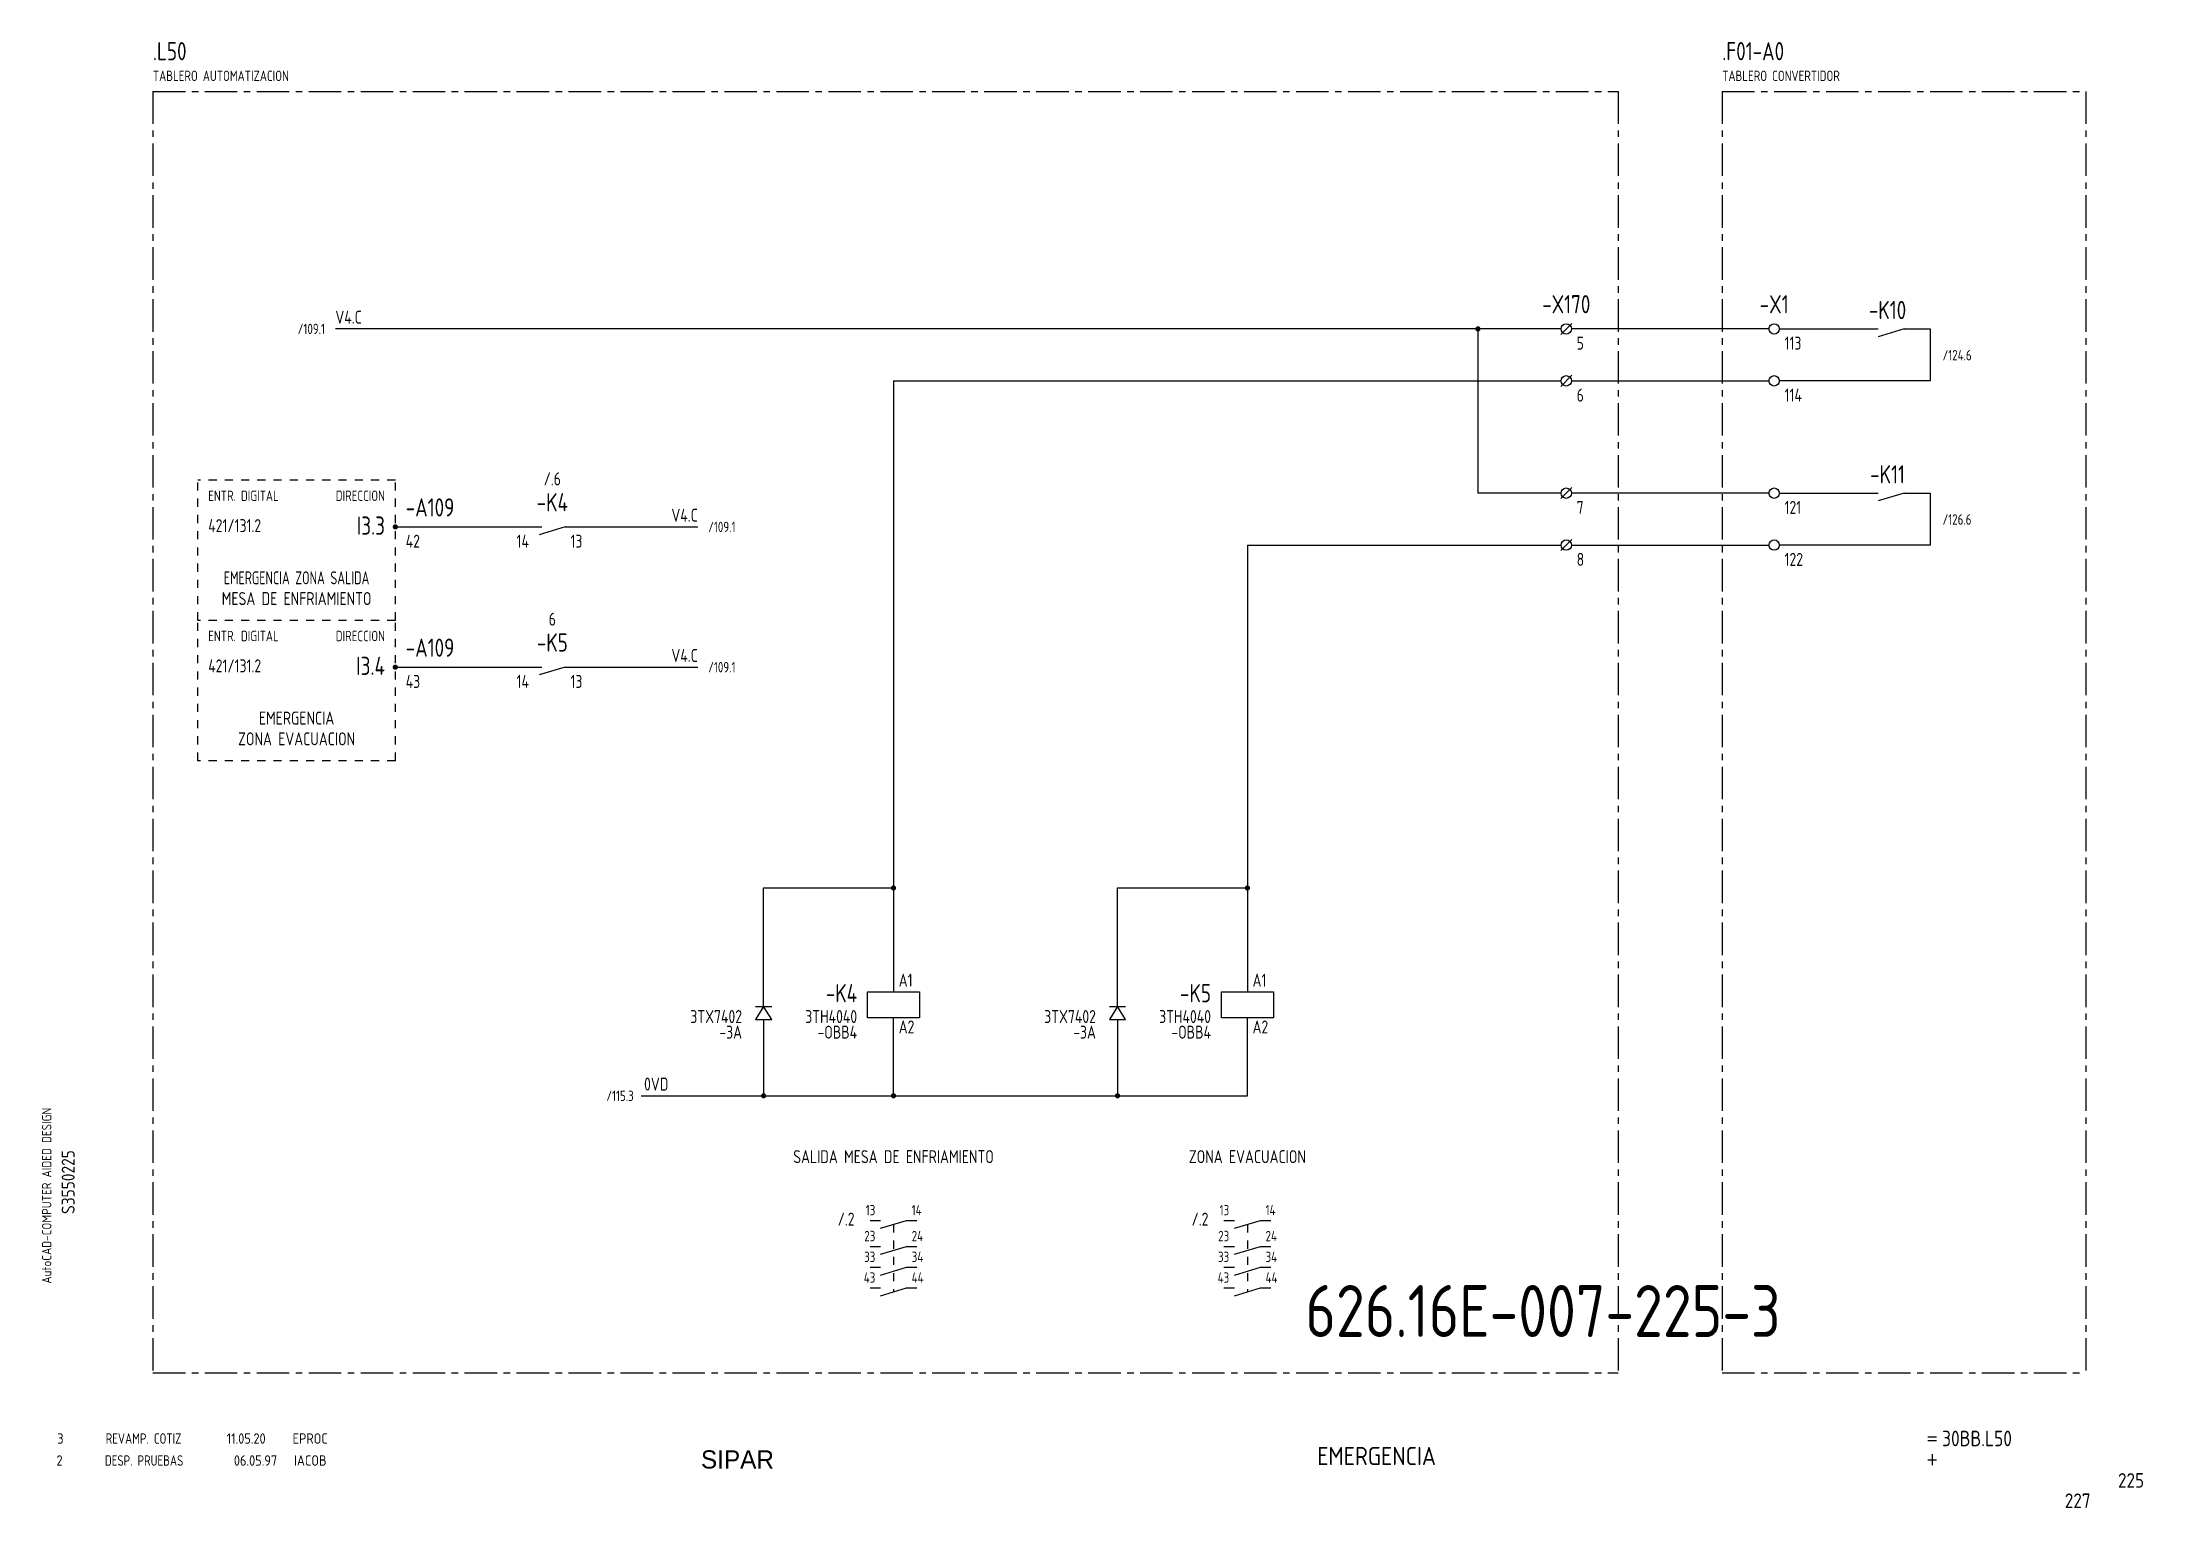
# Model space of a CAD drawing. Extents: x 10 to 414, y 6 to 288.
import ezdxf
from ezdxf.enums import TextEntityAlignment as Align

# ---------------------------------------------------------------- set-up
doc = ezdxf.new("R2010")
doc.units = 0
doc.header["$LTSCALE"] = 5
doc.header["$MEASUREMENT"] = 0
doc.linetypes.add('CENTER', pattern=[2, 1.25, -0.25, 0.25, -0.25])
doc.linetypes.add('HIDDEN1', pattern=[0.625, 0.3125, -0.3125])
doc.layers.get('0').update_dxf_attribs({"linetype": 'CONTINUOUS'})
doc.layers.add('CART', color=7, linetype='CONTINUOUS')
doc.styles.add('DIN', font='DIN.shx', dxfattribs={"width": 0.85})
doc.styles.add('N', font='ROMANS', dxfattribs={"width": 0.85, "height": 3})
doc.styles.add('SIMPLEX', font='SIMPLEX', dxfattribs={"width": 0.85})
doc.styles.add('X', font='UNIV.SHX', dxfattribs={"height": 3.5})

# ---------------------------------------------------------------- blocks, each defined once
blk = doc.blocks.new('B5-3')
at = {"linetype": 'Continuous', "const_width": 0.5}
blk.add_lwpolyline([(-0.25, 0, 1), (0.25, 0, 1)], format="xyb", close=True, dxfattribs=at)
blk = doc.blocks.new('NORMALE')
at = {"linetype": 'Continuous'}
blk.add_line((-1.06, -1.06), (1.06, 1.06), dxfattribs=at)
at = {"color": 7}
blk.add_circle((0, 0), 1, dxfattribs=at)
at = {"color": 7, "style": 'SIMPLEX', "flags": 9}
for tag, p in [('QUADRO', (-7.5, 4)), ('SEZIONE', (-7.5, 2.5)), ('NUMO', (-7.5, 1)), ('NUMM', (-7.5, -0.5)), ('NOTEM', (-7.5, -2)), ('NOTEV', (-7.5, -3.5)), ('UTENZA', (-7.5, -5)), ('RIP', (-7.5, -6.5)), ('RAGGIO', (-7.5, -8))]:
    blk.add_attdef(tag, p, '', height=1, dxfattribs=at)
at = {"color": 3, "style": 'SIMPLEX', "flags": 8}
for tag, p in [('NUMI', (1.5, 0.5)), ('MORSETTIERA', (1.5, -2.5))]:
    blk.add_attdef(tag, p, '', height=2, dxfattribs=at)
blk = doc.blocks.new('REV2')
at = {"color": 3, "style": 'DIN'}
for s, width, p in [('2', 0.9, (12.45, 13.79)), ('DESP. PRUEBAS', 0.8, (21.76, 13.79)), ('06.05.97', 0.9, (46.59, 13.79)), ('IACOB', 0.9, (58.16, 13.79))]:
    blk.add_text(s, height=2, dxfattribs=dict(at, width=width)).set_placement(p)

msp = doc.modelspace()

# ---------------------------------------------------------------- linework, layer by layer
at = {"color": 3, "linetype": 'CENTER'}
for p, q in [((31, 278.34), (31, 31.66)), ((31, 278.34), (313, 278.34)), ((313, 278.34), (313, 31.66)), ((333, 278.34), (333, 31.66)), ((333, 278.34), (403, 278.34)), ((403, 278.34), (403, 31.66)), ((31, 31.66), (313, 31.66)), ((333, 31.66), (403, 31.66))]:
    msp.add_line(p, q, dxfattribs=at)
for p, q in [((302, 232.63), (66.12, 232.63)), ((286, 232.63), (286, 201.01)), ((342, 232.63), (304, 232.63)), ((344, 232.63), (363, 232.63)), ((368, 232.63), (363, 231.13)), ((368, 232.63), (373, 232.63)), ((373, 232.63), (373, 222.63)), ((173.53, 222.63), (173.53, 105)), ((173.53, 222.63), (302, 222.63)), ((304, 222.63), (342, 222.63)), ((373, 222.63), (344, 222.63)), ((302, 201.01), (286, 201.01)), ((342, 201.01), (304, 201.01)), ((344, 201.01), (363, 201.01)), ((368, 201.01), (363, 199.51)), ((368, 201.01), (373, 201.01)), ((373, 201.01), (373, 191.01)), ((77.66, 194.51), (96.66, 194.51)), ((92.66, 194.51), (105.87, 194.51)), ((110.37, 194.51), (105.37, 193.01)), ((110.37, 194.51), (135.87, 194.51)), ((241.63, 191.01), (241.63, 105)), ((241.63, 191.01), (302, 191.01)), ((304, 191.01), (342, 191.01)), ((373, 191.01), (344, 191.01)), ((77.66, 167.51), (96.66, 167.51)), ((92.66, 167.51), (105.87, 167.51)), ((110.37, 167.51), (105.37, 166.01)), ((110.37, 167.51), (135.87, 167.51)), ((148.53, 125), (173.53, 125)), ((148.53, 104.16), (148.53, 125)), ((216.63, 125), (241.63, 125)), ((216.63, 104.16), (216.63, 125)), ((148.53, 97.66), (148.53, 85)), ((173.53, 85), (173.53, 100)), ((216.63, 97.66), (216.63, 85)), ((241.63, 85), (241.63, 100)), ((124.99, 85), (241.63, 85)), ((169.03, 61), (171.03, 61)), ((171.03, 59.5), (176.03, 61)), ((176.03, 61), (178.03, 61)), ((237.13, 61), (239.13, 61)), ((239.13, 59.5), (244.13, 61)), ((244.13, 61), (246.13, 61)), ((169.03, 56), (171.03, 56)), ((171.03, 54.5), (176.03, 56)), ((176.03, 56), (178.03, 56)), ((237.13, 56), (239.13, 56)), ((239.13, 54.5), (244.13, 56)), ((244.13, 56), (246.13, 56)), ((169.03, 52), (171.03, 52)), ((171.03, 50.5), (176.03, 52)), ((176.03, 52), (178.03, 52)), ((237.13, 52), (239.13, 52)), ((239.13, 50.5), (244.13, 52)), ((244.13, 52), (246.13, 52)), ((169.03, 48), (171.03, 48)), ((171.03, 46.5), (176.03, 48)), ((176.03, 48), (178.03, 48)), ((237.13, 48), (239.13, 48)), ((239.13, 46.5), (244.13, 48)), ((244.13, 48), (246.13, 48))]:
    msp.add_line(p, q)
at = {"linetype": 'HIDDEN1'}
for p, q in [((77.66, 203.51), (39.66, 203.51)), ((39.66, 176.51), (39.66, 203.51)), ((77.66, 176.51), (77.66, 203.51)), ((77.66, 176.51), (39.66, 176.51)), ((39.66, 149.51), (39.66, 176.51)), ((77.66, 149.51), (77.66, 176.51)), ((77.66, 149.51), (39.66, 149.51)), ((173.53, 60.25), (173.53, 47.4)), ((241.63, 60.25), (241.63, 47.4))]:
    msp.add_line(p, q, dxfattribs=at)
at = {"linetype": 'Continuous'}
for p, q in [((148.53, 102.16), (146.97, 99.66)), ((146.97, 102.16), (150.09, 102.16)), ((148.53, 102.16), (148.53, 104.16)), ((150.09, 99.66), (148.53, 102.16)), ((168.53, 100), (168.53, 105)), ((168.53, 105), (178.53, 105)), ((178.53, 105), (178.53, 100)), ((216.63, 102.16), (215.07, 99.66)), ((215.07, 102.16), (218.19, 102.16)), ((216.63, 102.16), (216.63, 104.16)), ((218.19, 99.66), (216.63, 102.16)), ((236.63, 105), (246.63, 105)), ((236.63, 100), (236.63, 105)), ((246.63, 105), (246.63, 100)), ((146.97, 99.66), (150.09, 99.66)), ((148.53, 99.66), (148.53, 97.66)), ((178.53, 100), (168.53, 100)), ((215.07, 99.66), (218.19, 99.66)), ((216.63, 99.66), (216.63, 97.66)), ((246.63, 100), (236.63, 100))]:
    msp.add_line(p, q, dxfattribs=at)
for centre in [(343, 232.63), (343, 222.63), (343, 201.01), (343, 191.01)]:
    msp.add_circle(centre, 1)

# ---------------------------------------------------------------- block references
for p in [(286, 232.63), (77.66, 194.51), (77.66, 167.51), (173.53, 125), (241.63, 125), (148.53, 85), (148.53, 85), (173.53, 85), (216.63, 85)]:
    msp.add_blockref('B5-3', p)
for name, p in [('NORMALE', (303, 232.63)), ('NORMALE', (303, 222.63)), ('NORMALE', (303, 201.01)), ('NORMALE', (303, 191.01)), ('REV2', (0, 0))]:
    msp.add_blockref(name, p, dxfattribs=at)

# ---------------------------------------------------------------- texts
at = {"color": 3, "style": 'DIN'}
for s, height, width, p in [('.L50', 3.5, 0.8, (31, 284.34)), ('.F01-A0', 3.5, 0.8, (333, 284.34)), ('-A109', 3.5, 0.8, (79.66, 196.51)), ('-A109', 3.5, 0.8, (79.66, 169.51)), ('3', 2, 0.9, (12.61, 18.02)), ('REVAMP. COTIZ', 2, 0.8, (21.92, 18.02)), ('11.05.20', 2, 0.9, (45.2, 18.02)), ('EPROC', 2, 0.9, (57.88, 18.02))]:
    msp.add_text(s, height=height, dxfattribs=dict(at, width=width)).set_placement(p)
at = {"style": 'DIN', "width": 0.8}
for s, height, p in [('TABLERO AUTOMATIZACION', 2, (31, 280.34)), ('TABLERO CONVERTIDOR', 2, (333, 280.34)), ('V4.C', 2.5, (66.12, 233.63)), ('5', 2.5, (305, 228.63)), ('113', 2.5, (345, 228.63)), ('/124.6', 2, (375.41, 226.56)), ('6', 2.5, (305, 218.63)), ('114', 2.5, (345, 218.63)), ('7', 2.5, (305, 197.01)), ('121', 2.5, (345, 197.01)), ('421/131.2', 2.5, (41.66, 193.51)), ('/109.1', 2, (137.87, 193.51)), ('/126.6', 2, (375.41, 194.94)), ('42', 2.5, (79.66, 190.51)), ('13', 2.5, (111.37, 190.51)), ('8', 2.5, (305, 187.01)), ('122', 2.5, (345, 187.01)), ('421/131.2', 2.5, (41.66, 166.51)), ('43', 2.5, (79.66, 163.51)), ('13', 2.5, (111.37, 163.51)), ('/109.1', 2, (137.87, 166.51)), ('A1', 2.5, (174.53, 106)), ('A1', 2.5, (242.63, 106)), ('A2', 2.5, (174.53, 97)), ('A2', 2.5, (242.63, 97)), ('0VD', 2.5, (125.53, 86)), ('14', 2, (177.03, 62)), ('14', 2, (245.13, 62)), ('24', 2, (177.03, 57)), ('24', 2, (245.13, 57)), ('34', 2, (177.03, 53)), ('34', 2, (245.13, 53)), ('44', 2, (177.03, 49)), ('44', 2, (245.13, 49))]:
    msp.add_text(s, height=height, dxfattribs=at).set_placement(p)
at = {"color": 3, "style": 'DIN', "width": 0.8}
for s, p in [('-X170', (303, 235.63)), ('-X1', (343, 235.63)), ('-K10', (364.82, 234.51)), ('-K11', (364.82, 202.89)), ('-K4', (107.87, 197.51)), ('-K5', (107.87, 170.51))]:
    msp.add_text(s, height=3.5, dxfattribs=at).set_placement(p, align=Align.CENTER)
at = {"style": 'DIN', "width": 0.8}
for s, height, p in [('/109.1', 2, (64.12, 231.63)), ('V4.C', 2.5, (135.87, 195.51)), ('14', 2.5, (103.37, 190.51)), ('V4.C', 2.5, (135.87, 168.51)), ('14', 2.5, (103.37, 163.51)), ('3TX7402', 2.5, (144.38, 99)), ('3TH4040', 2.5, (166.53, 99)), ('3TX7402', 2.5, (212.48, 99)), ('3TH4040', 2.5, (234.63, 99)), ('-3A', 2.5, (144.38, 96)), ('-OBB4', 2.5, (166.53, 96)), ('-3A', 2.5, (212.48, 96)), ('-OBB4', 2.5, (234.63, 96)), ('/115.3', 2, (123.53, 84)), ('/.2', 2.5, (166.03, 60)), ('13', 2, (170.03, 62)), ('/.2', 2.5, (234.13, 60)), ('13', 2, (238.13, 62)), ('23', 2, (170.03, 57)), ('23', 2, (238.13, 57)), ('33', 2, (170.03, 53)), ('33', 2, (238.13, 53)), ('43', 2, (170.03, 49)), ('43', 2, (238.13, 49))]:
    msp.add_text(s, height=height, dxfattribs=at).set_placement(p, align=Align.RIGHT)
at = {"style": 'DIN'}
for s, width, p in [('/.6', 0.8, (107.87, 202.51)), ('MESA DE ENFRIAMIENTO', 0.8, (58.66, 179.46)), ('EMERGENCIA ZONA SALIDA', 0.7, (58.66, 183.46)), ('6', 0.8, (107.87, 175.51)), ('EMERGENCIA', 0.8, (58.66, 156.46)), ('ZONA EVACUACION', 0.8, (58.66, 152.46)), ('SALIDA MESA DE ENFRIAMIENTO', 0.8, (173.53, 72.03)), ('ZONA EVACUACION', 0.8, (241.63, 72.03))]:
    msp.add_text(s, height=2.5, dxfattribs=dict(at, width=width)).set_placement(p, align=Align.CENTER)
at = {"color": 1, "style": 'DIN', "width": 0.8}
for p in [(41.66, 199.51), (41.66, 172.51)]:
    msp.add_text('ENTR. DIGITAL', height=2, dxfattribs=at).set_placement(p)
for p in [(75.66, 199.51), (75.66, 172.51)]:
    msp.add_text('DIRECCION', height=2, dxfattribs=at).set_placement(p, align=Align.RIGHT)
at = {"color": 3, "style": 'DIN', "width": 0.8}
for s, p in [('I3.3', (75.66, 193.01)), ('I3.4', (75.66, 166.01)), ('-K4', (166.53, 103)), ('-K5', (234.63, 103))]:
    msp.add_text(s, height=3.5, dxfattribs=at).set_placement(p, align=Align.RIGHT)
at = {"color": 2, "insert": (252.8, 48.57), "char_height": 10, "width": 111.0411, "attachment_point": 1, "style": 'DIN'}
msp.add_mtext('626.16E-007-225-3', dxfattribs=at)
at = {"layer": 'CART', "color": 1, "style": 'DIN', "width": 0.9}
msp.add_text('AutoCAD-COMPUTER AIDED DESIGN', height=1.8, rotation=90, dxfattribs=at).set_placement((11.47, 48.84))
at = {"layer": 'CART', "color": 3, "style": 'N', "width": 0.85}
for s, p in [('=', (372.24, 17.91)), ('+', (372.24, 13.87))]:
    msp.add_text(s, height=2.5, dxfattribs=at).set_placement(p)
at = {"layer": 'CART', "color": 3, "style": 'DIN', "width": 0.9, "flags": 1}
msp.add_attdef('S3550225', text='', height=2.5, rotation=90, dxfattribs=at).set_placement((15.95, 68.38), align=Align.CENTER)
at = {"layer": 'CART', "color": 3, "style": 'DIN', "width": 0.85}
msp.add_attdef('30BB.L50', text='', height=3, dxfattribs=at).set_placement((375.33, 16.63), align=Align.BOTTOM_LEFT)
at = {"layer": 'CART', "color": 6, "style": 'X', "flags": 1}
msp.add_attdef('SIPAR', text='', height=3.5, dxfattribs=at).set_placement((143.5, 15), align=Align.MIDDLE)
at = {"layer": 'CART', "color": 2, "style": 'DIN', "width": 0.9, "flags": 1}
msp.add_attdef('EMERGENCIA', text='', height=3.5, dxfattribs=at).set_placement((266.5, 15.65), align=Align.MIDDLE)
msp.add_attdef('225', text='', height=2.8, dxfattribs=at).set_placement((414.2, 9.56), align=Align.RIGHT)
at = {"layer": 'CART', "color": 7, "style": 'DIN', "width": 0.9, "flags": 1}
msp.add_attdef('227', (398.93, 5.65), '', height=2.8, dxfattribs=at)

doc.saveas('drawing.dxf')
